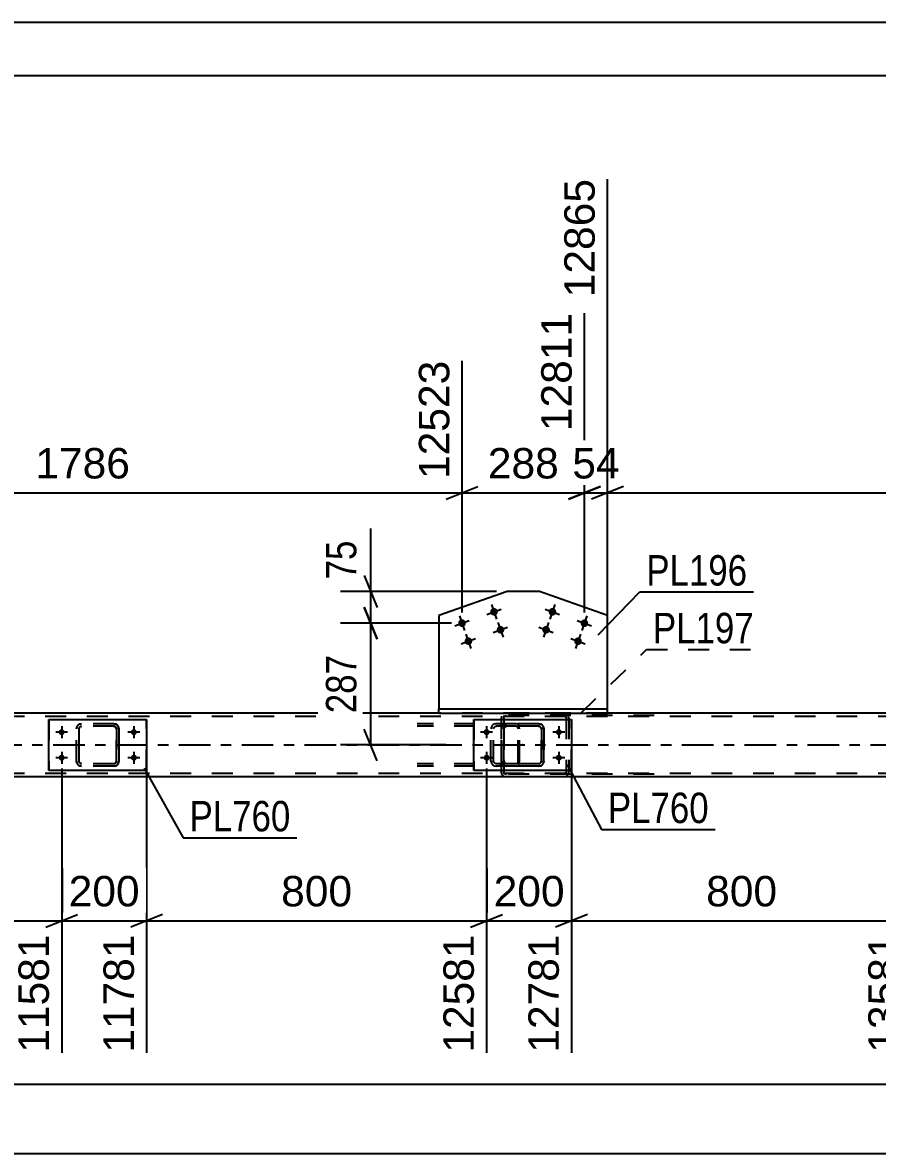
# Model space of a CAD drawing. Header units: millimetres. Extents: x -88 to 753, y -403 to 191.
# Drawn here: x 443.9 to 524.4, y 84.7 to 191.1 of the extents above; entities that cross this region are included whole.
import ezdxf

# ---------------------------------------------------------------- set-up
doc = ezdxf.new("R2010")
doc.units = ezdxf.units.MM
doc.linetypes.add('DXK_LINE_DOT2', pattern=[3.9198, 1.9599, -1.9599])
doc.linetypes.add('DXK_LINE_DOT3', pattern=[5.9187, 2.979, -0.9799, 0.9799, -0.9799])
doc.styles.add('Arial', font='arial.ttf', dxfattribs={"height": 0.2})
doc.styles.add('Arial Narrow', font='ARIALN.TTF', dxfattribs={"height": 0.2})

# ---------------------------------------------------------------- blocks, each defined once
blk = doc.blocks.new('Unknown-317404679-1115')
at = {"color": 5, "linetype": 'Continuous'}
for p, q in [((752.89, 191.12), (-88.11, 191.12)), ((747.89, 186.12), (-83.11, 186.12))]:
    blk.add_line(p, q, dxfattribs=at)
blk = doc.blocks.new('Bolt-317404679-1867 - 1690')
at = {"linetype": 'Continuous'}
for points in [[(447.28, 124.34), (447.28, 124.4), (447.3, 124.46), (447.33, 124.51), (447.37, 124.55), (447.42, 124.59), (447.47, 124.61), (447.53, 124.62), (447.59, 124.62), (447.64, 124.61), (447.7, 124.59), (447.75, 124.55), (447.78, 124.51), (447.81, 124.46), (447.83, 124.4), (447.84, 124.34), (447.83, 124.28), (447.81, 124.23), (447.78, 124.18), (447.75, 124.13), (447.7, 124.1), (447.64, 124.08), (447.59, 124.06), (447.53, 124.06), (447.47, 124.08), (447.42, 124.1), (447.37, 124.13), (447.33, 124.18), (447.3, 124.23), (447.28, 124.28)], [(454.08, 124.34), (454.08, 124.4), (454.1, 124.46), (454.13, 124.51), (454.17, 124.55), (454.22, 124.59), (454.27, 124.61), (454.33, 124.62), (454.39, 124.62), (454.44, 124.61), (454.5, 124.59), (454.55, 124.55), (454.58, 124.51), (454.61, 124.46), (454.63, 124.4), (454.64, 124.34), (454.63, 124.28), (454.61, 124.23), (454.58, 124.18), (454.55, 124.13), (454.5, 124.1), (454.44, 124.08), (454.39, 124.06), (454.33, 124.06), (454.27, 124.08), (454.22, 124.1), (454.17, 124.13), (454.13, 124.18), (454.1, 124.23), (454.08, 124.28)], [(447.28, 121.94), (447.28, 122), (447.3, 122.06), (447.33, 122.11), (447.37, 122.15), (447.42, 122.19), (447.47, 122.21), (447.53, 122.22), (447.59, 122.22), (447.64, 122.21), (447.7, 122.19), (447.75, 122.15), (447.78, 122.11), (447.81, 122.06), (447.83, 122), (447.84, 121.94), (447.83, 121.88), (447.81, 121.83), (447.78, 121.78), (447.75, 121.73), (447.7, 121.7), (447.64, 121.68), (447.59, 121.66), (447.53, 121.66), (447.47, 121.68), (447.42, 121.7), (447.37, 121.73), (447.33, 121.78), (447.3, 121.83), (447.28, 121.88)], [(454.08, 121.94), (454.08, 122), (454.1, 122.06), (454.13, 122.11), (454.17, 122.15), (454.22, 122.19), (454.27, 122.21), (454.33, 122.22), (454.39, 122.22), (454.44, 122.21), (454.5, 122.19), (454.55, 122.15), (454.58, 122.11), (454.61, 122.06), (454.63, 122), (454.64, 121.94), (454.63, 121.88), (454.61, 121.83), (454.58, 121.78), (454.55, 121.73), (454.5, 121.7), (454.44, 121.68), (454.39, 121.66), (454.33, 121.66), (454.27, 121.68), (454.22, 121.7), (454.17, 121.73), (454.13, 121.78), (454.1, 121.83), (454.08, 121.88)]]:
    blk.add_hatch(color=1, dxfattribs=at).paths.add_polyline_path(points)
at = {"color": 1, "linetype": 'Continuous'}
for p, q in [((447.56, 124.9), (447.56, 123.78)), ((454.36, 124.9), (454.36, 123.78)), ((448.12, 124.34), (447, 124.34)), ((454.92, 124.34), (453.8, 124.34)), ((447.56, 122.5), (447.56, 121.38)), ((454.36, 122.5), (454.36, 121.38)), ((448.12, 121.94), (447, 121.94)), ((454.92, 121.94), (453.8, 121.94))]:
    blk.add_line(p, q, dxfattribs=at)
blk = doc.blocks.new('Part-317404679-1840 - 1690')
at = {"color": 7, "linetype": 'DXK_LINE_DOT2'}
for p, q in [((488.96, 124.66), (488.99, 124.85)), ((489, 124.85), (488.96, 124.66)), ((488.96, 121.62), (488.96, 124.66)), ((488.96, 124.66), (488.96, 124.66)), ((488.96, 121.62), (488.96, 124.66)), ((489.2, 124.66), (489.22, 124.75)), ((489.21, 124.75), (489.2, 124.66)), ((489.2, 121.62), (489.2, 124.66)), ((489.2, 124.66), (489.2, 124.66)), ((489.2, 124.66), (489.2, 121.62)), ((489.27, 124.83), (489.21, 124.75)), ((489.22, 124.75), (489.27, 124.83)), ((489.25, 125.11), (489.44, 125.14)), ((489.25, 125.11), (489.26, 125.11)), ((489.44, 125.14), (489.26, 125.11)), ((489.27, 124.83), (489.35, 124.88)), ((489.34, 124.88), (489.27, 124.83)), ((489.44, 124.9), (489.34, 124.88)), ((489.35, 124.88), (489.44, 124.9)), ((492.48, 125.14), (489.44, 125.14)), ((492.48, 124.9), (489.44, 124.9)), ((492.48, 125.14), (492.66, 125.11)), ((492.66, 125.11), (492.48, 125.14)), ((492.48, 124.9), (492.57, 124.88)), ((492.57, 124.88), (492.48, 124.9)), ((492.57, 124.88), (492.57, 124.88)), ((492.57, 124.88), (492.65, 124.83)), ((492.65, 124.83), (492.57, 124.88)), ((492.65, 124.83), (492.7, 124.75)), ((492.7, 124.75), (492.65, 124.83)), ((492.7, 124.75), (492.72, 124.66)), ((492.72, 124.66), (492.7, 124.75)), ((492.72, 121.62), (492.72, 124.66)), ((492.72, 124.66), (492.72, 124.66)), ((492.72, 124.66), (492.72, 121.62)), ((492.92, 124.85), (492.96, 124.66)), ((492.96, 124.66), (492.92, 124.85)), ((492.96, 121.62), (492.96, 124.66)), ((492.96, 124.66), (492.96, 124.66)), ((492.96, 124.66), (492.96, 121.62)), ((488.96, 121.62), (488.96, 121.62)), ((488.99, 121.44), (488.96, 121.62)), ((488.96, 121.62), (489, 121.44)), ((489.2, 121.62), (489.2, 121.62)), ((489.22, 121.53), (489.2, 121.62)), ((489.2, 121.62), (489.21, 121.53)), ((489.21, 121.53), (489.27, 121.45)), ((489.27, 121.45), (489.22, 121.53)), ((489.35, 121.4), (489.27, 121.45)), ((489.27, 121.45), (489.34, 121.4)), ((489.34, 121.4), (489.44, 121.38)), ((489.44, 121.38), (489.35, 121.4)), ((492.48, 121.38), (489.44, 121.38)), ((492.57, 121.4), (492.48, 121.38)), ((492.48, 121.38), (492.57, 121.4)), ((492.65, 121.45), (492.57, 121.4)), ((492.57, 121.4), (492.65, 121.45)), ((492.57, 121.4), (492.57, 121.4)), ((492.7, 121.53), (492.65, 121.45)), ((492.65, 121.45), (492.7, 121.53)), ((492.72, 121.62), (492.7, 121.53)), ((492.7, 121.53), (492.72, 121.62)), ((492.72, 121.62), (492.72, 121.62)), ((492.96, 121.62), (492.92, 121.44)), ((492.92, 121.44), (492.96, 121.62)), ((492.96, 121.62), (492.96, 121.62)), ((489.25, 121.18), (489.26, 121.18)), ((489.44, 121.14), (489.25, 121.18)), ((489.26, 121.18), (489.44, 121.14)), ((492.48, 121.14), (489.44, 121.14)), ((492.66, 121.18), (492.48, 121.14)), ((492.48, 121.14), (492.66, 121.18))]:
    blk.add_line(p, q, dxfattribs=at)
at = {"color": 7, "linetype": 'DXK_LINE_DOT3'}
blk.add_line((490.96, 123.14), (490.95, 123.14), dxfattribs=at)
at = {"color": 7, "linetype": 'DXK_LINE_DOT2'}
for centre, start, end in [((489.44, 124.66), 112.5, 157.5), ((489.44, 124.66), 112.5, 157.5), ((492.48, 124.66), 22.5, 67.5), ((492.48, 124.66), 22.5, 67.5), ((489.44, 121.62), 202.5, 247.5), ((489.44, 121.62), 202.5, 247.5), ((492.48, 121.62), 292.5, 337.5), ((492.48, 121.62), 292.5, 337.5)]:
    blk.add_arc(centre, 0.48, start, end, dxfattribs=at)
blk = doc.blocks.new('Bolt-317404679-1865 - 1690')
at = {"linetype": 'Continuous'}
for points in [[(487.28, 124.34), (487.29, 124.4), (487.31, 124.46), (487.33, 124.51), (487.37, 124.55), (487.42, 124.59), (487.47, 124.61), (487.53, 124.62), (487.59, 124.62), (487.65, 124.61), (487.7, 124.59), (487.75, 124.55), (487.79, 124.51), (487.82, 124.46), (487.83, 124.4), (487.84, 124.34), (487.83, 124.28), (487.82, 124.23), (487.79, 124.18), (487.75, 124.13), (487.7, 124.1), (487.65, 124.08), (487.59, 124.06), (487.53, 124.06), (487.47, 124.08), (487.42, 124.1), (487.37, 124.13), (487.33, 124.18), (487.31, 124.23), (487.29, 124.28)], [(494.08, 124.34), (494.09, 124.4), (494.11, 124.46), (494.13, 124.51), (494.17, 124.55), (494.22, 124.59), (494.27, 124.61), (494.33, 124.62), (494.39, 124.62), (494.45, 124.61), (494.5, 124.59), (494.55, 124.55), (494.59, 124.51), (494.62, 124.46), (494.63, 124.4), (494.64, 124.34), (494.63, 124.28), (494.62, 124.23), (494.59, 124.18), (494.55, 124.13), (494.5, 124.1), (494.45, 124.08), (494.39, 124.06), (494.33, 124.06), (494.27, 124.08), (494.22, 124.1), (494.17, 124.13), (494.13, 124.18), (494.11, 124.23), (494.09, 124.28)], [(487.28, 121.94), (487.29, 122), (487.31, 122.06), (487.33, 122.11), (487.37, 122.15), (487.42, 122.19), (487.47, 122.21), (487.53, 122.22), (487.59, 122.22), (487.65, 122.21), (487.7, 122.19), (487.75, 122.15), (487.79, 122.11), (487.82, 122.06), (487.83, 122), (487.84, 121.94), (487.83, 121.88), (487.82, 121.83), (487.79, 121.78), (487.75, 121.73), (487.7, 121.7), (487.65, 121.68), (487.59, 121.66), (487.53, 121.66), (487.47, 121.68), (487.42, 121.7), (487.37, 121.73), (487.33, 121.78), (487.31, 121.83), (487.29, 121.88)], [(494.08, 121.94), (494.09, 122), (494.11, 122.06), (494.13, 122.11), (494.17, 122.15), (494.22, 122.19), (494.27, 122.21), (494.33, 122.22), (494.39, 122.22), (494.45, 122.21), (494.5, 122.19), (494.55, 122.15), (494.59, 122.11), (494.62, 122.06), (494.63, 122), (494.64, 121.94), (494.63, 121.88), (494.62, 121.83), (494.59, 121.78), (494.55, 121.73), (494.5, 121.7), (494.45, 121.68), (494.39, 121.66), (494.33, 121.66), (494.27, 121.68), (494.22, 121.7), (494.17, 121.73), (494.13, 121.78), (494.11, 121.83), (494.09, 121.88)]]:
    blk.add_hatch(color=1, dxfattribs=at).paths.add_polyline_path(points)
at = {"color": 1, "linetype": 'Continuous'}
for p, q in [((487.56, 124.9), (487.56, 123.78)), ((494.36, 124.9), (494.36, 123.78)), ((488.12, 124.34), (487, 124.34)), ((494.92, 124.34), (493.8, 124.34)), ((487.56, 122.5), (487.56, 121.38)), ((494.36, 122.5), (494.36, 121.38)), ((488.12, 121.94), (487, 121.94)), ((494.92, 121.94), (493.8, 121.94))]:
    blk.add_line(p, q, dxfattribs=at)
blk = doc.blocks.new('Bolt-317404679-1866 - 1690')
at = {"linetype": 'Continuous'}
for points in [[(494.1, 135.55, -1), (493.42, 135.79, -1)], [(493.5, 133.86, -1), (492.82, 134.1, -1)], [(497.11, 134.48, -1), (496.43, 134.72, -1)], [(496.51, 132.79, -1), (495.83, 133.03, -1)]]:
    blk.add_hatch(color=1, dxfattribs=at).paths.add_polyline_path(points)
at = {"color": 1, "linetype": 'Continuous'}
for p, q in [((494, 136.35), (493.52, 134.99)), ((493.08, 135.91), (494.44, 135.43)), ((497.01, 135.28), (496.53, 133.92)), ((492.48, 134.22), (493.83, 133.74)), ((493.4, 134.65), (492.92, 133.3)), ((496.1, 134.84), (497.45, 134.36)), ((495.49, 133.15), (496.85, 132.67)), ((496.41, 133.58), (495.93, 132.23))]:
    blk.add_line(p, q, dxfattribs=at)
blk = doc.blocks.new('Part-317404679-1802 - 1690')
at = {"color": 7, "linetype": 'DXK_LINE_DOT2'}
for p, q in [((490.39, 125.14), (481.04, 125.14)), ((490.39, 124.9), (481.04, 124.9)), ((488.01, 124.85), (487.97, 124.66)), ((487.97, 121.62), (487.97, 124.66)), ((488.22, 124.66), (488.24, 124.75)), ((488.22, 121.62), (488.22, 124.66)), ((488.24, 124.75), (488.3, 124.83)), ((488.48, 125.14), (488.28, 125.11)), ((488.3, 124.83), (488.38, 124.88)), ((488.38, 124.88), (488.48, 124.9)), ((488.92, 124.9), (488.92, 125.14)), ((490.49, 125.11), (490.39, 125.14)), ((490.39, 124.9), (490.44, 124.88)), ((490.44, 124.88), (490.48, 124.83)), ((490.48, 124.83), (490.51, 124.75)), ((490.58, 125), (490.49, 125.11)), ((490.51, 124.75), (490.52, 124.66)), ((490.52, 121.62), (490.52, 124.66)), ((490.64, 124.85), (490.58, 125)), ((490.66, 124.66), (490.64, 124.85)), ((490.66, 121.62), (490.66, 124.66)), ((490.39, 121.38), (481.04, 121.38)), ((487.97, 121.62), (488.01, 121.44)), ((488.24, 121.53), (488.22, 121.62)), ((488.3, 121.45), (488.24, 121.53)), ((488.38, 121.4), (488.3, 121.45)), ((488.48, 121.38), (488.38, 121.4)), ((488.92, 121.14), (488.92, 121.38)), ((490.44, 121.4), (490.39, 121.38)), ((490.48, 121.45), (490.44, 121.4)), ((490.51, 121.53), (490.48, 121.45)), ((490.52, 121.62), (490.51, 121.53)), ((490.58, 121.28), (490.64, 121.44)), ((490.64, 121.44), (490.66, 121.62)), ((490.39, 121.14), (481.04, 121.14)), ((488.28, 121.18), (488.48, 121.14)), ((490.39, 121.14), (490.49, 121.18)), ((490.49, 121.18), (490.58, 121.28))]:
    blk.add_line(p, q, dxfattribs=at)
for centre, start, end in [((488.46, 124.65), 111.1513, 156.1049), ((488.46, 121.64), 203.8951, 248.8487)]:
    blk.add_arc(centre, 0.492, start, end, dxfattribs=at)
blk = doc.blocks.new('Bolt-317404679-1868 - 1690')
at = {"linetype": 'Continuous'}
for points in [[(488.6, 135.79, -1), (487.92, 135.55, -1)], [(485.59, 134.72, -1), (484.91, 134.48, -1)], [(489.21, 134.1, -1), (488.53, 133.86, -1)], [(486.19, 133.03, -1), (485.51, 132.79, -1)]]:
    blk.add_hatch(color=1, dxfattribs=at).paths.add_polyline_path(points)
at = {"color": 1, "linetype": 'Continuous'}
for p, q in [((488.02, 136.35), (488.5, 134.99)), ((485.01, 135.28), (485.49, 133.92)), ((487.59, 135.43), (488.94, 135.91)), ((484.57, 134.36), (485.93, 134.84)), ((488.19, 133.74), (489.54, 134.22)), ((488.63, 134.65), (489.11, 133.3)), ((485.17, 132.67), (486.53, 133.15)), ((485.61, 133.58), (486.09, 132.23))]:
    blk.add_line(p, q, dxfattribs=at)
blk = doc.blocks.new('Part-317404679-1811 - 1690')
at = {"color": 7, "linetype": 'DXK_LINE_DOT2'}
for p, q in [((448.95, 124.66), (448.99, 124.85)), ((448.95, 124.66), (448.96, 124.66)), ((448.95, 121.62), (448.95, 124.66)), ((448.99, 124.85), (448.96, 124.66)), ((448.96, 121.62), (448.96, 124.66)), ((449.21, 124.75), (449.19, 124.66)), ((449.2, 124.66), (449.19, 124.66)), ((449.19, 124.66), (449.19, 121.62)), ((449.2, 124.66), (449.22, 124.75)), ((449.2, 121.62), (449.2, 124.66)), ((449.26, 124.83), (449.21, 124.75)), ((449.22, 124.75), (449.27, 124.83)), ((449.25, 125.11), (449.43, 125.14)), ((449.44, 125.14), (449.25, 125.11)), ((449.25, 125.11), (449.25, 125.11)), ((449.34, 124.88), (449.26, 124.83)), ((449.27, 124.83), (449.35, 124.88)), ((449.43, 124.9), (449.34, 124.88)), ((449.35, 124.88), (449.44, 124.9)), ((452.48, 125.14), (449.43, 125.14)), ((452.48, 124.9), (449.43, 124.9)), ((452.47, 125.14), (452.66, 125.11)), ((452.57, 124.88), (452.47, 124.9)), ((452.66, 125.11), (452.48, 125.14)), ((452.48, 124.9), (452.57, 124.88)), ((452.57, 124.88), (452.57, 124.88)), ((452.57, 124.88), (452.65, 124.83)), ((452.64, 124.83), (452.57, 124.88)), ((452.7, 124.75), (452.64, 124.83)), ((452.65, 124.83), (452.7, 124.75)), ((452.7, 124.75), (452.72, 124.66)), ((452.71, 124.66), (452.7, 124.75)), ((452.72, 124.66), (452.71, 124.66)), ((452.71, 124.66), (452.71, 121.62)), ((452.72, 121.62), (452.72, 124.66)), ((452.92, 124.85), (452.95, 124.66)), ((452.96, 124.66), (452.92, 124.85)), ((452.96, 124.66), (452.95, 124.66)), ((452.95, 124.66), (452.95, 121.62)), ((452.96, 121.62), (452.96, 124.66)), ((448.96, 121.62), (448.95, 121.62)), ((448.99, 121.44), (448.95, 121.62)), ((448.96, 121.62), (448.99, 121.44)), ((449.19, 121.62), (449.2, 121.62)), ((449.19, 121.62), (449.21, 121.53)), ((449.22, 121.53), (449.2, 121.62)), ((449.21, 121.53), (449.26, 121.45)), ((449.27, 121.45), (449.22, 121.53)), ((449.26, 121.45), (449.34, 121.4)), ((449.35, 121.4), (449.27, 121.45)), ((449.34, 121.4), (449.43, 121.38)), ((449.44, 121.38), (449.35, 121.4)), ((452.48, 121.38), (449.43, 121.38)), ((452.47, 121.38), (452.57, 121.4)), ((452.57, 121.4), (452.48, 121.38)), ((452.65, 121.45), (452.57, 121.4)), ((452.57, 121.4), (452.64, 121.45)), ((452.57, 121.4), (452.57, 121.4)), ((452.64, 121.45), (452.7, 121.53)), ((452.7, 121.53), (452.65, 121.45)), ((452.72, 121.62), (452.7, 121.53)), ((452.7, 121.53), (452.71, 121.62)), ((452.71, 121.62), (452.72, 121.62)), ((452.95, 121.62), (452.92, 121.44)), ((452.92, 121.44), (452.96, 121.62)), ((452.95, 121.62), (452.96, 121.62)), ((449.25, 121.18), (449.25, 121.18)), ((449.43, 121.14), (449.25, 121.18)), ((449.25, 121.18), (449.44, 121.14)), ((452.48, 121.14), (449.43, 121.14)), ((452.66, 121.18), (452.47, 121.14)), ((452.48, 121.14), (452.66, 121.18))]:
    blk.add_line(p, q, dxfattribs=at)
at = {"color": 7, "linetype": 'DXK_LINE_DOT3'}
blk.add_line((450.96, 123.14), (450.95, 123.14), dxfattribs=at)
at = {"color": 7, "linetype": 'DXK_LINE_DOT2'}
for centre, start, end in [((449.43, 124.66), 112.5, 157.5), ((449.44, 124.66), 112.5, 157.5), ((452.47, 124.66), 22.5, 67.5), ((452.48, 124.66), 22.5, 67.5), ((449.43, 121.62), 202.5, 247.5), ((449.44, 121.62), 202.5, 247.5), ((452.47, 121.62), 292.5, 337.5), ((452.48, 121.62), 292.5, 337.5)]:
    blk.add_arc(centre, 0.48, start, end, dxfattribs=at)
blk = doc.blocks.new('Part-317404679-1839 - 1690')
at = {"color": 2, "linetype": 'Continuous'}
for p, q in [((446.36, 120.74), (446.36, 125.54)), ((446.36, 125.54), (446.36, 125.54)), ((446.36, 125.54), (455.56, 125.54)), ((455.56, 125.54), (455.56, 120.74)), ((446.36, 120.74), (446.36, 120.74)), ((455.56, 120.74), (446.36, 120.74))]:
    blk.add_line(p, q, dxfattribs=at)
at = {"color": 7, "linetype": 'DXK_LINE_DOT2'}
for p, q in [((446.36, 125.54), (446.36, 120.74)), ((446.36, 125.54), (446.36, 125.54)), ((455.56, 120.74), (455.56, 125.54)), ((446.36, 120.74), (446.36, 120.74))]:
    blk.add_line(p, q, dxfattribs=at)
blk = doc.blocks.new('Part-317404679-1845 - 1690')
at = {"color": 2, "linetype": 'Continuous'}
for p, q in [((486.36, 120.74), (486.36, 125.54)), ((486.36, 125.54), (486.36, 125.54)), ((486.36, 125.54), (495.56, 125.54)), ((495.56, 125.54), (495.56, 120.74)), ((486.36, 120.74), (486.36, 120.74)), ((495.56, 120.74), (486.36, 120.74))]:
    blk.add_line(p, q, dxfattribs=at)
at = {"color": 7, "linetype": 'DXK_LINE_DOT2'}
for p, q in [((486.36, 125.54), (486.36, 120.74)), ((486.36, 125.54), (486.36, 125.54)), ((495.56, 120.74), (495.56, 125.54)), ((486.36, 120.74), (486.36, 120.74))]:
    blk.add_line(p, q, dxfattribs=at)
blk = doc.blocks.new('Part-317404679-1906 - 1690')
at = {"color": 7, "linetype": 'DXK_LINE_DOT2'}
for p, q in [((488.95, 125.8), (488.92, 125.66)), ((488.92, 125.66), (488.92, 120.62)), ((488.96, 125.85), (488.95, 125.8)), ((489.18, 125.66), (489.2, 125.75)), ((489.18, 125.66), (489.18, 120.62)), ((489.2, 125.75), (489.25, 125.83)), ((489.43, 126.14), (489.24, 126.11)), ((489.25, 125.83), (489.33, 125.88)), ((489.33, 125.88), (489.43, 125.9)), ((503.34, 126.14), (489.43, 126.14)), ((503.34, 125.9), (489.43, 125.9)), ((494.99, 126.11), (494.8, 126.14)), ((494.8, 125.9), (494.89, 125.88)), ((494.89, 125.88), (494.98, 125.83)), ((494.98, 125.83), (495.03, 125.75)), ((495.03, 125.75), (495.05, 125.66)), ((495.05, 125.66), (495.05, 120.62)), ((495.28, 125.8), (495.27, 125.85)), ((495.31, 125.66), (495.28, 125.8)), ((495.31, 125.66), (495.31, 120.62)), ((488.92, 120.62), (488.94, 120.54)), ((488.94, 120.54), (488.96, 120.44)), ((489.2, 120.53), (489.18, 120.62)), ((489.25, 120.45), (489.2, 120.53)), ((489.33, 120.4), (489.25, 120.45)), ((489.43, 120.38), (489.33, 120.4)), ((503.34, 120.38), (489.43, 120.38)), ((494.89, 120.4), (494.8, 120.38)), ((494.98, 120.45), (494.89, 120.4)), ((495.03, 120.53), (494.98, 120.45)), ((495.05, 120.62), (495.03, 120.53)), ((495.27, 120.44), (495.29, 120.54)), ((495.29, 120.54), (495.31, 120.62)), ((489.24, 120.18), (489.43, 120.14)), ((503.34, 120.14), (489.43, 120.14)), ((494.8, 120.14), (494.99, 120.18))]:
    blk.add_line(p, q, dxfattribs=at)
for centre, start, end in [((494.82, 125.64), 24.32, 69.2417), ((489.41, 120.64), 204.32, 249.2417), ((494.82, 120.64), 290.7583, 335.68)]:
    blk.add_arc(centre, 0.496, start, end, dxfattribs=at)
blk = doc.blocks.new('Part-317404679-1950 - 1690')
at = {"color": 7, "linetype": 'DXK_LINE_DOT2'}
for p, q in [((616.53, 125.82), (38.36, 125.82)), ((498.94, 126.14), (483.08, 126.14)), ((616.53, 120.46), (38.36, 120.46))]:
    blk.add_line(p, q, dxfattribs=at)
at = {"color": 2, "linetype": 'Continuous'}
for p, q in [((483.08, 126.14), (413.8, 126.14)), ((568.35, 126.14), (498.94, 126.14)), ((612.53, 120.14), (38.36, 120.14))]:
    blk.add_line(p, q, dxfattribs=at)
at = {"color": 7, "linetype": 'DXK_LINE_DOT3'}
blk.add_line((38.36, 123.14), (616.53, 123.14), dxfattribs=at)
blk = doc.blocks.new('Part-317404679-2001 - 1690')
at = {"color": 2, "linetype": 'Continuous'}
for p, q in [((483.08, 126.14), (483.08, 126.54)), ((483.08, 126.54), (498.94, 126.54)), ((483.08, 126.14), (498.94, 126.14)), ((498.94, 126.14), (498.94, 126.54))]:
    blk.add_line(p, q, dxfattribs=at)
blk = doc.blocks.new('Part-317404679-2006 - 1690')
at = {"color": 2, "linetype": 'Continuous'}
for p, q in [((489.49, 137.59), (483.08, 135.32)), ((492.53, 137.59), (489.49, 137.59)), ((498.94, 135.32), (492.53, 137.59)), ((483.08, 135.32), (483.08, 126.54)), ((498.94, 126.54), (498.94, 135.32))]:
    blk.add_line(p, q, dxfattribs=at)
at = {"color": 7, "linetype": 'DXK_LINE_DOT2'}
blk.add_line((483.08, 126.54), (498.94, 126.54), dxfattribs=at)
blk = doc.blocks.new('StraightDimension-317404679-13822 - 1690')
at = {"color": 7, "linetype": 'Continuous'}
for p, q in [((487.56, 120.94), (487.56, 94.18)), ((495.56, 120.94), (495.56, 94.18)), ((486.06, 106), (489.06, 107.2)), ((487.56, 106.6), (495.56, 106.6)), ((497.06, 107.2), (494.06, 106))]:
    blk.add_line(p, q, dxfattribs=at)
at = {"color": 0}
blk.add_wipeout([(495.5, 107.35), (495.5, 111.55), (487.63, 111.55), (487.63, 107.35)], dxfattribs=at)
at = {"color": 0, "linetype": 'Continuous'}
blk.add_wipeout([(494.96, 105.9), (490.76, 105.9), (490.76, 93.58), (494.96, 93.58)], dxfattribs=at)
at = {"color": 3, "style": 'Arial'}
blk.add_text('200', height=2.865, dxfattribs=at).set_placement((488.23, 107.95))
at = {"color": 3, "linetype": 'Continuous', "style": 'Arial'}
blk.add_text('12781', height=2.865, rotation=90.0002, dxfattribs=at).set_placement((494.36, 94.18))
blk = doc.blocks.new('StraightDimension-317404679-14806 - 1690')
at = {"color": 7, "linetype": 'Continuous'}
for p, q in [((476.65, 137.59), (476.65, 143.5)), ((476.65, 137.59), (476.65, 143.5)), ((476.05, 139.09), (477.25, 136.09)), ((488.49, 137.59), (473.8, 137.59)), ((476.65, 134.6), (476.65, 137.59)), ((477.25, 133.1), (476.05, 136.1)), ((484.25, 134.6), (473.8, 134.6))]:
    blk.add_line(p, q, dxfattribs=at)
at = {"color": 0}
blk.add_wipeout([(475.9, 142.98), (471.7, 142.98), (471.7, 138.12), (475.9, 138.12)], dxfattribs=at)
at = {"color": 3, "style": 'Arial Narrow'}
blk.add_text('75', height=2.863, rotation=90.0002, dxfattribs=at).set_placement((475.3, 138.72))
blk = doc.blocks.new('StraightDimension-317404679-7094 - 1690')
at = {"color": 7, "linetype": 'Continuous'}
for p, q in [((496.77, 135.6), (496.77, 163.79)), ((485.25, 135.6), (485.25, 159.29)), ((483.75, 146.27), (486.75, 147.47)), ((485.25, 146.87), (496.77, 146.87)), ((498.27, 147.47), (495.27, 146.27))]:
    blk.add_line(p, q, dxfattribs=at)
at = {"color": 0}
blk.add_wipeout([(494.95, 147.62), (494.95, 151.82), (487.08, 151.82), (487.08, 147.62)], dxfattribs=at)
at = {"color": 3, "style": 'Arial'}
blk.add_text('288', height=2.865, dxfattribs=at).set_placement((487.68, 148.22))
at = {"color": 0, "linetype": 'Continuous'}
blk.add_wipeout([(496.17, 164.39), (491.97, 164.39), (491.97, 152.07), (496.17, 152.07)], dxfattribs=at)
at = {"color": 3, "linetype": 'Continuous', "style": 'Arial'}
blk.add_text('12811', height=2.865, rotation=90.0002, dxfattribs=at).set_placement((495.57, 152.67))
blk = doc.blocks.new('StraightDimension-317404679-7093 - 1690')
at = {"color": 7, "linetype": 'Continuous'}
for p, q in [((498.94, 128.51), (498.94, 176.39)), ((496.77, 135.6), (496.77, 163.79)), ((495.27, 146.27), (498.27, 147.47)), ((496.77, 146.87), (498.94, 146.87)), ((500.44, 147.47), (497.44, 146.27))]:
    blk.add_line(p, q, dxfattribs=at)
at = {"color": 0, "linetype": 'Continuous'}
blk.add_wipeout([(498.34, 176.99), (494.14, 176.99), (494.14, 164.67), (498.34, 164.67)], dxfattribs=at)
at = {"color": 3, "linetype": 'Continuous', "style": 'Arial'}
blk.add_text('12865', height=2.865, rotation=90.0002, dxfattribs=at).set_placement((497.74, 165.27))
at = {"color": 0}
blk.add_wipeout([(500.68, 147.62), (500.68, 151.82), (495.03, 151.82), (495.03, 147.62)], dxfattribs=at)
at = {"color": 3, "style": 'Arial'}
blk.add_text('54', height=2.865, dxfattribs=at).set_placement((495.63, 148.22))
blk = doc.blocks.new('StraightDimension-317404679-14807 - 1690')
at = {"color": 7, "linetype": 'Continuous'}
for p, q in [((476.05, 136.1), (477.25, 133.1)), ((484.25, 134.6), (473.8, 134.6)), ((476.65, 123.14), (476.65, 134.6)), ((477.25, 121.64), (476.05, 124.64)), ((483.71, 123.14), (473.8, 123.14))]:
    blk.add_line(p, q, dxfattribs=at)
at = {"color": 0}
blk.add_wipeout([(475.9, 132.21), (471.7, 132.21), (471.7, 125.53), (475.9, 125.53)], dxfattribs=at)
at = {"color": 3, "style": 'Arial Narrow'}
blk.add_text('287', height=2.863, rotation=90.0002, dxfattribs=at).set_placement((475.3, 126.13))
blk = doc.blocks.new('StraightDimension-317404679-2515 - 1690')
at = {"color": 7, "linetype": 'Continuous'}
blk.add_line((0.16, 84.71), (617.33, 84.71), dxfattribs=at)
blk = doc.blocks.new('StraightDimension-317404679-2569 - 1690')
at = {"color": 7, "linetype": 'Continuous'}
blk.add_line((0.96, 91.21), (616.53, 91.21), dxfattribs=at)
blk = doc.blocks.new('StraightDimension-317404679-7092 - 1690')
at = {"color": 7, "linetype": 'Continuous'}
for p, q in [((498.94, 128.51), (498.94, 176.39)), ((570.52, 135.22), (570.52, 159.29)), ((500.44, 147.47), (497.44, 146.27)), ((498.94, 146.87), (570.52, 146.87)), ((569.02, 146.27), (572.02, 147.47))]:
    blk.add_line(p, q, dxfattribs=at)
at = {"color": 0}
blk.add_wipeout([(539.78, 147.62), (539.78, 151.82), (529.68, 151.82), (529.68, 147.62)], dxfattribs=at)
at = {"color": 3, "style": 'Arial'}
blk.add_text('1790', height=2.865, dxfattribs=at).set_placement((530.28, 148.22))
at = {"color": 0, "linetype": 'Continuous'}
blk.add_wipeout([(569.92, 159.89), (565.72, 159.89), (565.72, 147.57), (569.92, 147.57)], dxfattribs=at)
at = {"color": 3, "linetype": 'Continuous', "style": 'Arial'}
blk.add_text('14655', height=2.865, rotation=90.0002, dxfattribs=at).set_placement((569.32, 148.17))
blk = doc.blocks.new('StraightDimension-317404679-7095 - 1690')
at = {"color": 7, "linetype": 'Continuous'}
for p, q in [((413.8, 129.17), (413.8, 176.39)), ((485.25, 135.6), (485.25, 159.29)), ((415.3, 147.47), (412.3, 146.27)), ((413.8, 146.87), (485.25, 146.87)), ((483.75, 146.27), (486.75, 147.47))]:
    blk.add_line(p, q, dxfattribs=at)
at = {"color": 0}
blk.add_wipeout([(454.57, 147.62), (454.57, 151.82), (444.48, 151.82), (444.48, 147.62)], dxfattribs=at)
at = {"color": 3, "style": 'Arial'}
blk.add_text('1786', height=2.865, dxfattribs=at).set_placement((445.08, 148.22))
at = {"color": 0, "linetype": 'Continuous'}
blk.add_wipeout([(484.65, 159.89), (480.45, 159.89), (480.45, 147.57), (484.65, 147.57)], dxfattribs=at)
at = {"color": 3, "linetype": 'Continuous', "style": 'Arial'}
blk.add_text('12523', height=2.865, rotation=90.0002, dxfattribs=at).set_placement((484.05, 148.17))
blk = doc.blocks.new('StraightDimension-317404679-13821 - 1690')
at = {"color": 7, "linetype": 'Continuous'}
for p, q in [((495.56, 120.94), (495.56, 94.18)), ((527.56, 120.94), (527.56, 94.18)), ((497.06, 107.2), (494.06, 106)), ((495.56, 106.6), (527.56, 106.6)), ((526.06, 106), (529.06, 107.2))]:
    blk.add_line(p, q, dxfattribs=at)
at = {"color": 0}
blk.add_wipeout([(515.5, 107.35), (515.5, 111.55), (507.63, 111.55), (507.63, 107.35)], dxfattribs=at)
at = {"color": 3, "style": 'Arial'}
blk.add_text('800', height=2.865, dxfattribs=at).set_placement((508.23, 107.95))
at = {"color": 0, "linetype": 'Continuous'}
blk.add_wipeout([(526.96, 105.9), (522.76, 105.9), (522.76, 93.58), (526.96, 93.58)], dxfattribs=at)
at = {"color": 3, "linetype": 'Continuous', "style": 'Arial'}
blk.add_text('13581', height=2.865, rotation=90.0002, dxfattribs=at).set_placement((526.36, 94.18))
blk = doc.blocks.new('StraightDimension-317404679-13823 - 1690')
at = {"color": 7, "linetype": 'Continuous'}
for p, q in [((455.56, 121.27), (455.56, 94.18)), ((487.56, 120.94), (487.56, 94.18)), ((457.06, 107.2), (454.06, 106)), ((455.56, 106.6), (487.56, 106.6)), ((486.06, 106), (489.06, 107.2))]:
    blk.add_line(p, q, dxfattribs=at)
at = {"color": 0}
blk.add_wipeout([(475.49, 107.35), (475.49, 111.55), (467.62, 111.55), (467.62, 107.35)], dxfattribs=at)
at = {"color": 3, "style": 'Arial'}
blk.add_text('800', height=2.865, dxfattribs=at).set_placement((468.22, 107.95))
at = {"color": 0, "linetype": 'Continuous'}
blk.add_wipeout([(486.96, 105.9), (482.76, 105.9), (482.76, 93.58), (486.96, 93.58)], dxfattribs=at)
at = {"color": 3, "linetype": 'Continuous', "style": 'Arial'}
blk.add_text('12581', height=2.865, rotation=90.0002, dxfattribs=at).set_placement((486.36, 94.18))
blk = doc.blocks.new('StraightDimension-317404679-13824 - 1690')
at = {"color": 7, "linetype": 'Continuous'}
for p, q in [((447.56, 120.94), (447.56, 94.18)), ((455.56, 121.27), (455.56, 94.18)), ((446.06, 106), (449.06, 107.2)), ((447.56, 106.6), (455.56, 106.6)), ((457.06, 107.2), (454.06, 106))]:
    blk.add_line(p, q, dxfattribs=at)
at = {"color": 0}
blk.add_wipeout([(455.49, 107.35), (455.49, 111.55), (447.62, 111.55), (447.62, 107.35)], dxfattribs=at)
at = {"color": 0, "linetype": 'Continuous'}
blk.add_wipeout([(454.96, 105.9), (450.76, 105.9), (450.76, 93.58), (454.96, 93.58)], dxfattribs=at)
at = {"color": 3, "style": 'Arial'}
blk.add_text('200', height=2.865, dxfattribs=at).set_placement((448.22, 107.95))
at = {"color": 3, "linetype": 'Continuous', "style": 'Arial'}
blk.add_text('11781', height=2.865, rotation=90.0002, dxfattribs=at).set_placement((454.36, 94.18))
blk = doc.blocks.new('StraightDimension-317404679-13825 - 1690')
at = {"color": 7, "linetype": 'Continuous'}
for p, q in [((415.56, 120.94), (415.56, 94.18)), ((447.56, 120.94), (447.56, 94.18)), ((417.06, 107.2), (414.06, 106)), ((415.56, 106.6), (447.56, 106.6)), ((446.06, 106), (449.06, 107.2))]:
    blk.add_line(p, q, dxfattribs=at)
at = {"color": 0}
blk.add_wipeout([(435.49, 107.35), (435.49, 111.55), (427.62, 111.55), (427.62, 107.35)], dxfattribs=at)
at = {"color": 3, "style": 'Arial'}
blk.add_text('800', height=2.865, dxfattribs=at).set_placement((428.22, 107.95))
at = {"color": 0, "linetype": 'Continuous'}
blk.add_wipeout([(446.96, 105.9), (442.76, 105.9), (442.76, 93.58), (446.96, 93.58)], dxfattribs=at)
at = {"color": 3, "linetype": 'Continuous', "style": 'Arial'}
blk.add_text('11581', height=2.865, rotation=90.0002, dxfattribs=at).set_placement((446.36, 94.18))
blk = doc.blocks.new('Mark-317404679-1841 - 1690')
at = {"color": 30, "linetype": 'Continuous'}
for p, q in [((495.16, 121.3), (498.38, 115.19)), ((498.38, 115.19), (509.09, 115.19))]:
    blk.add_line(p, q, dxfattribs=at)
at = {"color": 0}
blk.add_wipeout([(508.49, 115.79), (508.49, 118.79), (498.98, 118.79), (498.98, 115.79)], dxfattribs=at)
blk.add_wipeout([(508.49, 115.79), (508.49, 118.79), (498.98, 118.79), (498.98, 115.79)], dxfattribs=at)
at = {"color": 3, "style": 'Arial Narrow'}
blk.add_text('PL760', height=2.863, dxfattribs=at).set_placement((498.98, 115.79))
blk = doc.blocks.new('Mark-317404679-1835 - 1690')
at = {"color": 30, "linetype": 'Continuous'}
for p, q in [((455.33, 120.96), (459, 114.41)), ((459, 114.41), (469.7, 114.41))]:
    blk.add_line(p, q, dxfattribs=at)
at = {"color": 0}
blk.add_wipeout([(469.1, 115.01), (469.1, 118.01), (459.6, 118.01), (459.6, 115.01)], dxfattribs=at)
blk.add_wipeout([(469.1, 115.01), (469.1, 118.01), (459.6, 118.01), (459.6, 115.01)], dxfattribs=at)
at = {"color": 3, "style": 'Arial Narrow'}
blk.add_text('PL760', height=2.863, dxfattribs=at).set_placement((459.6, 115.01))
blk = doc.blocks.new('Mark-317404679-1997 - 1690')
at = {"color": 30, "linetype": 'DXK_LINE_DOT2'}
for p, q in [((496.44, 126.14), (502.62, 132.11)), ((502.62, 132.11), (513.33, 132.11))]:
    blk.add_line(p, q, dxfattribs=at)
at = {"color": 0}
blk.add_wipeout([(512.73, 132.71), (512.73, 135.71), (503.22, 135.71), (503.22, 132.71)], dxfattribs=at)
blk.add_wipeout([(512.73, 132.71), (512.73, 135.71), (503.22, 135.71), (503.22, 132.71)], dxfattribs=at)
at = {"color": 3, "style": 'Arial Narrow'}
blk.add_text('PL197', height=2.863, dxfattribs=at).set_placement((503.22, 132.71))
blk = doc.blocks.new('Mark-317404679-2002 - 1690')
at = {"color": 30, "linetype": 'Continuous'}
for p, q in [((498.07, 133.49), (502, 137.54)), ((502, 137.54), (512.7, 137.54))]:
    blk.add_line(p, q, dxfattribs=at)
at = {"color": 0}
blk.add_wipeout([(512.1, 138.14), (512.1, 141.14), (502.6, 141.14), (502.6, 138.14)], dxfattribs=at)
blk.add_wipeout([(512.1, 138.14), (512.1, 141.14), (502.6, 141.14), (502.6, 138.14)], dxfattribs=at)
at = {"color": 3, "style": 'Arial Narrow'}
blk.add_text('PL196', height=2.863, dxfattribs=at).set_placement((502.6, 138.14))

msp = doc.modelspace()

# ---------------------------------------------------------------- block references
for name in ['Unknown-317404679-1115', 'Part-317404679-2006 - 1690', 'Bolt-317404679-1868 - 1690', 'Bolt-317404679-1866 - 1690', 'Part-317404679-1950 - 1690', 'Part-317404679-2001 - 1690', 'Part-317404679-1906 - 1690', 'Part-317404679-1839 - 1690', 'Bolt-317404679-1867 - 1690', 'Part-317404679-1811 - 1690', 'Part-317404679-1802 - 1690', 'Part-317404679-1845 - 1690', 'Bolt-317404679-1865 - 1690', 'Part-317404679-1840 - 1690']:
    msp.add_blockref(name, (0, 0))

# ---------------------------------------------------------------- next in the draw order: block references
for name in ['StraightDimension-317404679-14806 - 1690', 'StraightDimension-317404679-13822 - 1690']:
    msp.add_blockref(name, (0, 0))

# ---------------------------------------------------------------- next in the draw order: block references
for name in ['StraightDimension-317404679-7094 - 1690', 'StraightDimension-317404679-2515 - 1690']:
    msp.add_blockref(name, (0, 0))

# ---------------------------------------------------------------- next in the draw order: block references
for name in ['StraightDimension-317404679-7093 - 1690', 'StraightDimension-317404679-14807 - 1690', 'StraightDimension-317404679-2569 - 1690']:
    msp.add_blockref(name, (0, 0))

# ---------------------------------------------------------------- next in the draw order: block references
for name in ['StraightDimension-317404679-7095 - 1690', 'StraightDimension-317404679-7092 - 1690', 'StraightDimension-317404679-13823 - 1690', 'StraightDimension-317404679-13821 - 1690']:
    msp.add_blockref(name, (0, 0))

# ---------------------------------------------------------------- next in the draw order: block references
for name in ['Mark-317404679-1997 - 1690', 'StraightDimension-317404679-13824 - 1690', 'Mark-317404679-1841 - 1690']:
    msp.add_blockref(name, (0, 0))

# ---------------------------------------------------------------- next in the draw order: block references
for name in ['Mark-317404679-2002 - 1690', 'StraightDimension-317404679-13825 - 1690', 'Mark-317404679-1835 - 1690']:
    msp.add_blockref(name, (0, 0))

doc.saveas('drawing.dxf')
